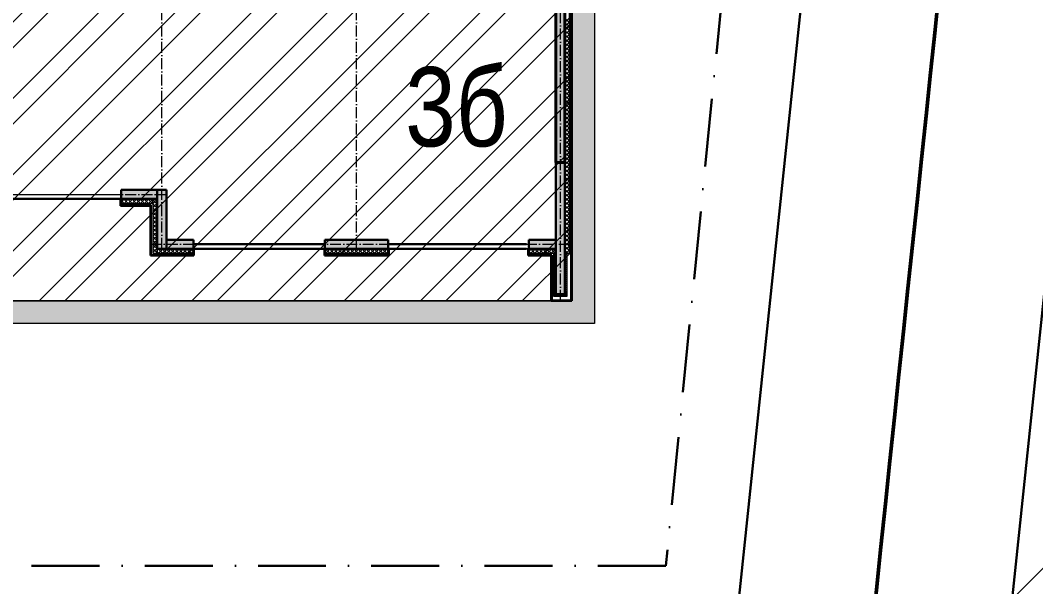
# Model space of a CAD drawing. Header units: millimetres. Extents: x 1353783 to 6492029790, y -7276956 to -512500.
# Drawn here: x 9993528 to 9998011, y -2850243 to -2847743 of the extents above; entities that cross this region are included whole.
import ezdxf

# ---------------------------------------------------------------- set-up
doc = ezdxf.new("R2010")
doc.units = ezdxf.units.MM
for name, pattern in [('( Dashed )', [0.75, 0.5, -0.25]), ('482 Границы районов', [5, 3, -1, 0, -1]), ('ACAD_ISO10W100', [18, 12, -3, 0, -3]), ('осевая', [50.8, 31.75, -6.35, 6.35, -6.35])]:
    doc.linetypes.add(name, pattern=pattern)
doc.layers.get('0').update_dxf_attribs({"lineweight": 5})
doc.layers.get('Defpoints').update_dxf_attribs({"color": 255})
for name, color, linetype, lineweight in [('!A-0', 7, 'Continuous', 0), ('!A-DIAFRAGM типовой', 142, 'Continuous', 0), ('7земля', 7, 'Continuous', 30), ('DIAFRAGM', 46, 'Continuous', 30), ('G-ANNO-SCHD', 231, 'Continuous', 9), ('Hatch', 254, 'Continuous', 5), ('INSULATION', 81, 'Continuous', 5), ('Ар-окна', 5, 'Continuous', 9), ('ГП-Граница учасика ИЖС', 3, 'Continuous', 5), ('ГП-Тратуар', 3, 'Continuous', 5), ('ГР.УЧ', 12, 'ограждение1', 40), ('оси', 231, 'осевая', 9)]:
    doc.layers.add(name, color=color, linetype=linetype, lineweight=lineweight)
doc.layers.add('Заливка', color=7, linetype='Continuous')
doc.styles.add('основной', font='Arial Narrow.ttf', dxfattribs={"height": 1.5})
doc.linetypes.add('ограждение1', pattern='A,6.35,-2.54,[133,ltypeshp.shx,S=2.54,R=0,X=-2.54,Y=0],-2.54,25.4', length=36.83)

# ---------------------------------------------------------------- blocks, each defined once
blk = doc.blocks.new('амвамвам')
at = {"lineweight": 30, "ltscale": 100, "true_color": 0x939598}
h = blk.add_hatch(color=252, dxfattribs=at)
h.dxf.hatch_style = 1
h.paths.add_polyline_path([(9922280, -3635392), (9922280, -3634892), (9917930, -3634892), (9917930, -3635392)], flags=17)
h.paths.add_polyline_path([(9925080, -3635392), (9925080, -3634892), (9936530, -3634892), (9936530, -3649792), (9911030, -3649792), (9910530, -3649792), (9910530, -3632392), (9911030, -3632392), (9911030, -3649292), (9936030, -3649292), (9936030, -3635392)])
at = {"color": 251, "lineweight": 15, "ltscale": 100, "true_color": 0x636466}
blk.add_lwpolyline([(9925080, -3635392), (9925080, -3634892), (9936530, -3634892), (9936530, -3649792), (9911030, -3649792), (9910530, -3649792), (9910530, -3632392), (9911030, -3632392), (9911030, -3649292), (9936030, -3649292), (9936030, -3635392)], close=True, dxfattribs=at)
blk = doc.blocks.new('ТИП-3')
at = {"layer": '!A-DIAFRAGM типовой', "lineweight": 0, "ltscale": 100, "true_color": 0x000000}
h = blk.add_hatch(color=18, dxfattribs=at)
h.dxf.hatch_style = 1
h.paths.add_polyline_path([(10387614, -2871481), (10387814, -2871481), (10387814, -2868581), (10387614, -2868581)])
h = blk.add_hatch(color=18, dxfattribs=at)
h.dxf.hatch_style = 1
h.paths.add_polyline_path([(10378814, -2870881), (10379014, -2870881), (10379014, -2869581), (10378814, -2869581)])
h = blk.add_hatch(color=18, dxfattribs=at)
h.dxf.hatch_style = 1
h.paths.add_polyline_path([(10379014, -2869581), (10379014, -2869781), (10379614, -2869781), (10379614, -2869581)])
h = blk.add_hatch(color=18, dxfattribs=at)
h.dxf.hatch_style = 1
h.paths.add_polyline_path([(10382514, -2869581), (10382514, -2869781), (10383914, -2869781), (10383914, -2869581)])
h = blk.add_hatch(color=18, dxfattribs=at)
h.dxf.hatch_style = 1
h.paths.add_polyline_path([(10387014, -2869581), (10387014, -2869781), (10387614, -2869781), (10387614, -2869581)])
h = blk.add_hatch(color=18, dxfattribs=at)
h.dxf.hatch_style = 1
h.paths.add_polyline_path([(10378014, -2870681), (10378014, -2870881), (10378814, -2870881), (10378814, -2870681)])
at = {"layer": 'Hatch', "lineweight": 40, "ltscale": 0.5, "true_color": 0x000000}
blk.add_hatch(color=18, dxfattribs=at).paths.add_polyline_path([(10387814, -2874781), (10387614, -2874781), (10387614, -2871481), (10387814, -2871481)])
at = {"layer": '7земля', "color": 18, "linetype": '( Dashed )', "lineweight": 20, "ltscale": 700, "true_color": 0x000000}
blk.add_line((10363414, -2868431), (10387514, -2868431), dxfattribs=at)
at = {"layer": '7земля', "color": 18, "lineweight": 30, "ltscale": 100, "true_color": 0x000000}
for p, q in [((10387514, -2869431), (10387514, -2868431)), ((10387514, -2868431), (10387964, -2868431)), ((10387524, -2869441), (10387524, -2868441)), ((10387524, -2868441), (10387954, -2868441)), ((10387954, -2868441), (10387954, -2882321)), ((10387964, -2868431), (10387964, -2882331)), ((10378664, -2870531), (10378664, -2869431)), ((10378664, -2869431), (10379624, -2869431)), ((10378674, -2870541), (10378674, -2869441)), ((10378674, -2869441), (10379614, -2869441)), ((10379614, -2869441), (10379614, -2869581)), ((10379624, -2869431), (10379624, -2869581)), ((10383924, -2869431), (10382504, -2869431)), ((10382504, -2869431), (10382504, -2869581)), ((10383914, -2869441), (10382514, -2869441)), ((10382514, -2869441), (10382514, -2869581)), ((10383914, -2869581), (10383914, -2869441)), ((10383924, -2869581), (10383924, -2869431)), ((10387004, -2869581), (10387004, -2869431)), ((10387004, -2869431), (10387514, -2869431)), ((10387014, -2869581), (10387014, -2869441)), ((10387014, -2869441), (10387524, -2869441)), ((10379614, -2869581), (10379664, -2869581)), ((10379664, -2869681), (10379614, -2869681)), ((10382464, -2869581), (10379664, -2869581)), ((10379664, -2869681), (10382464, -2869681)), ((10382514, -2869581), (10382464, -2869581)), ((10382464, -2869681), (10382514, -2869681)), ((10383914, -2869581), (10383964, -2869581)), ((10383964, -2869681), (10383914, -2869681)), ((10386964, -2869581), (10383964, -2869581)), ((10383964, -2869681), (10386964, -2869681)), ((10378004, -2870681), (10378004, -2870531)), ((10378004, -2870531), (10378664, -2870531)), ((10378014, -2870681), (10378014, -2870541)), ((10378014, -2870541), (10378674, -2870541)), ((10377964, -2870681), (10375164, -2870681)), ((10378014, -2870681), (10377964, -2870681))]:
    blk.add_line(p, q, dxfattribs=at)
at = {"layer": 'DIAFRAGM', "color": 18, "ltscale": 0.5, "true_color": 0x000000}
for p, q in [((10387814, -2868581), (10387614, -2868581)), ((10387614, -2868581), (10387614, -2871481)), ((10387814, -2871481), (10387814, -2868581)), ((10379014, -2869581), (10378814, -2869581)), ((10378814, -2869581), (10378814, -2870881)), ((10379014, -2870881), (10379014, -2869581)), ((10379014, -2869581), (10379014, -2869781)), ((10379614, -2869581), (10379014, -2869581)), ((10379614, -2869781), (10379614, -2869581)), ((10382514, -2869581), (10382514, -2869781)), ((10383914, -2869581), (10382514, -2869581)), ((10383914, -2869781), (10383914, -2869581)), ((10387014, -2869581), (10387014, -2869781)), ((10387614, -2869581), (10387014, -2869581)), ((10387614, -2869781), (10387614, -2869581)), ((10379014, -2869781), (10379614, -2869781)), ((10382514, -2869781), (10383914, -2869781)), ((10383314, -2869781), (10383114, -2869781)), ((10387014, -2869781), (10387614, -2869781)), ((10378014, -2870681), (10378014, -2870881)), ((10378814, -2870681), (10378014, -2870681)), ((10378814, -2870881), (10378814, -2870681)), ((10378014, -2870881), (10378814, -2870881)), ((10378814, -2870881), (10379014, -2870881)), ((10387614, -2871481), (10387814, -2871481))]:
    blk.add_line(p, q, dxfattribs=at)
at = {"layer": 'Hatch', "color": 18, "lineweight": 40, "ltscale": 0.5, "true_color": 0x000000}
for p, q in [((10387614, -2874781), (10387614, -2871481)), ((10387614, -2871481), (10387814, -2871481)), ((10387814, -2871481), (10387814, -2874781)), ((10387614, -2873541), (10387614, -2873441))]:
    blk.add_line(p, q, dxfattribs=at)
at = {"layer": 'INSULATION', "color": 18, "linetype": 'Continuous', "ltscale": 0.5, "true_color": 0x000000}
for p, q in [((10387564, -2868563), (10387596, -2868531)), ((10387564, -2868544), (10387601, -2868581)), ((10387601, -2868581), (10387564, -2868618)), ((10387582, -2868581), (10387614, -2868613)), ((10387591, -2868581), (10387641, -2868531)), ((10387596, -2868531), (10387646, -2868581)), ((10387636, -2868581), (10387686, -2868531)), ((10387641, -2868531), (10387691, -2868581)), ((10387681, -2868581), (10387731, -2868531)), ((10387686, -2868531), (10387736, -2868581)), ((10387726, -2868581), (10387776, -2868531)), ((10387731, -2868531), (10387781, -2868581)), ((10387771, -2868581), (10387821, -2868531)), ((10387776, -2868531), (10387826, -2868581)), ((10387851, -2868581), (10387814, -2868618)), ((10387816, -2868581), (10387864, -2868532)), ((10387821, -2868531), (10387864, -2868574)), ((10387832, -2868581), (10387864, -2868613)), ((10387861, -2868581), (10387864, -2868577)), ((10387564, -2868608), (10387614, -2868658)), ((10387614, -2868613), (10387564, -2868663)), ((10387564, -2868653), (10387614, -2868703)), ((10387614, -2868658), (10387564, -2868708)), ((10387564, -2868698), (10387614, -2868748)), ((10387614, -2868703), (10387564, -2868753)), ((10387564, -2868742), (10387614, -2868792)), ((10387614, -2868748), (10387564, -2868798)), ((10387564, -2868787), (10387614, -2868837)), ((10387614, -2868792), (10387564, -2868842)), ((10387814, -2868608), (10387864, -2868658)), ((10387864, -2868613), (10387814, -2868663)), ((10387814, -2868653), (10387864, -2868703)), ((10387864, -2868658), (10387814, -2868708)), ((10387814, -2868698), (10387864, -2868748)), ((10387864, -2868703), (10387814, -2868753)), ((10387814, -2868742), (10387864, -2868792)), ((10387864, -2868748), (10387814, -2868798)), ((10387814, -2868787), (10387864, -2868837)), ((10387864, -2868792), (10387814, -2868842)), ((10387564, -2868832), (10387614, -2868882)), ((10387614, -2868837), (10387564, -2868887)), ((10387564, -2868877), (10387614, -2868927)), ((10387614, -2868882), (10387564, -2868932)), ((10387564, -2868922), (10387614, -2868972)), ((10387614, -2868927), (10387564, -2868977)), ((10387564, -2868967), (10387614, -2869017)), ((10387614, -2868972), (10387564, -2869022)), ((10387564, -2869012), (10387614, -2869062)), ((10387614, -2869017), (10387564, -2869067)), ((10387814, -2868832), (10387864, -2868882)), ((10387864, -2868837), (10387814, -2868887)), ((10387814, -2868877), (10387864, -2868927)), ((10387864, -2868882), (10387814, -2868932)), ((10387814, -2868922), (10387864, -2868972)), ((10387864, -2868927), (10387814, -2868977)), ((10387814, -2868967), (10387864, -2869017)), ((10387864, -2868972), (10387814, -2869022)), ((10387814, -2869012), (10387864, -2869062)), ((10387864, -2869017), (10387814, -2869067)), ((10387564, -2869057), (10387614, -2869107)), ((10387614, -2869062), (10387564, -2869112)), ((10387564, -2869102), (10387614, -2869152)), ((10387614, -2869107), (10387564, -2869157)), ((10387564, -2869147), (10387614, -2869197)), ((10387614, -2869152), (10387564, -2869202)), ((10387564, -2869191), (10387614, -2869241)), ((10387614, -2869197), (10387564, -2869247)), ((10387564, -2869236), (10387614, -2869286)), ((10387614, -2869241), (10387564, -2869291)), ((10387814, -2869057), (10387864, -2869107)), ((10387864, -2869062), (10387814, -2869112)), ((10387814, -2869102), (10387864, -2869152)), ((10387864, -2869107), (10387814, -2869157)), ((10387814, -2869147), (10387864, -2869197)), ((10387864, -2869152), (10387814, -2869202)), ((10387814, -2869191), (10387864, -2869241)), ((10387864, -2869197), (10387814, -2869247)), ((10387814, -2869236), (10387864, -2869286)), ((10387864, -2869241), (10387814, -2869291)), ((10378714, -2869497), (10378731, -2869481)), ((10378714, -2869587), (10378814, -2869487)), ((10378814, -2869597), (10378714, -2869497)), ((10378814, -2869508), (10378788, -2869481)), ((10378814, -2869509), (10378842, -2869481)), ((10378832, -2869581), (10378932, -2869481)), ((10378842, -2869481), (10378942, -2869581)), ((10378922, -2869581), (10379022, -2869481)), ((10378932, -2869481), (10379032, -2869581)), ((10379011, -2869581), (10379111, -2869481)), ((10379022, -2869481), (10379122, -2869581)), ((10379101, -2869581), (10379201, -2869481)), ((10379111, -2869481), (10379211, -2869581)), ((10379191, -2869581), (10379291, -2869481)), ((10379201, -2869481), (10379301, -2869581)), ((10379281, -2869581), (10379381, -2869481)), ((10379291, -2869481), (10379391, -2869581)), ((10379371, -2869581), (10379471, -2869481)), ((10379381, -2869481), (10379481, -2869581)), ((10379460, -2869581), (10379560, -2869481)), ((10379471, -2869481), (10379571, -2869581)), ((10379560, -2869481), (10379614, -2869535)), ((10382514, -2869500), (10382534, -2869481)), ((10382524, -2869581), (10382624, -2869481)), ((10382534, -2869481), (10382634, -2869581)), ((10382613, -2869581), (10382713, -2869481)), ((10382624, -2869481), (10382724, -2869581)), ((10382703, -2869581), (10382803, -2869481)), ((10382713, -2869481), (10382813, -2869581)), ((10382793, -2869581), (10382893, -2869481)), ((10382803, -2869481), (10382903, -2869581)), ((10382883, -2869581), (10382983, -2869481)), ((10382893, -2869481), (10382993, -2869581)), ((10382973, -2869581), (10383073, -2869481)), ((10382983, -2869481), (10383083, -2869581)), ((10383062, -2869581), (10383162, -2869481)), ((10383073, -2869481), (10383173, -2869581)), ((10383152, -2869581), (10383252, -2869481)), ((10383162, -2869481), (10383262, -2869581)), ((10383242, -2869581), (10383342, -2869481)), ((10383252, -2869481), (10383352, -2869581)), ((10383332, -2869581), (10383432, -2869481)), ((10383342, -2869481), (10383442, -2869581)), ((10383422, -2869581), (10383522, -2869481)), ((10383432, -2869481), (10383532, -2869581)), ((10383511, -2869581), (10383611, -2869481)), ((10383522, -2869481), (10383622, -2869581)), ((10383601, -2869581), (10383701, -2869481)), ((10383611, -2869481), (10383711, -2869581)), ((10383691, -2869581), (10383791, -2869481)), ((10383701, -2869481), (10383801, -2869581)), ((10383781, -2869581), (10383881, -2869481)), ((10383791, -2869481), (10383891, -2869581)), ((10383881, -2869481), (10383914, -2869514)), ((10387014, -2869529), (10387062, -2869481)), ((10387052, -2869581), (10387152, -2869481)), ((10387062, -2869481), (10387162, -2869581)), ((10387142, -2869581), (10387242, -2869481)), ((10387152, -2869481), (10387252, -2869581)), ((10387232, -2869581), (10387332, -2869481)), ((10387242, -2869481), (10387342, -2869581)), ((10387322, -2869581), (10387422, -2869481)), ((10387332, -2869481), (10387432, -2869581)), ((10387411, -2869581), (10387511, -2869481)), ((10387422, -2869481), (10387522, -2869581)), ((10387501, -2869581), (10387601, -2869481)), ((10387511, -2869481), (10387611, -2869581)), ((10387564, -2869281), (10387614, -2869331)), ((10387614, -2869286), (10387564, -2869336)), ((10387564, -2869326), (10387614, -2869376)), ((10387614, -2869331), (10387564, -2869381)), ((10387564, -2869371), (10387614, -2869421)), ((10387614, -2869376), (10387564, -2869426)), ((10387564, -2869416), (10387614, -2869466)), ((10387614, -2869421), (10387564, -2869471)), ((10387564, -2869461), (10387584, -2869481)), ((10387614, -2869466), (10387599, -2869481)), ((10387601, -2869481), (10387614, -2869494)), ((10387814, -2869281), (10387864, -2869331)), ((10387864, -2869286), (10387814, -2869336)), ((10387814, -2869326), (10387864, -2869376)), ((10387864, -2869331), (10387814, -2869381)), ((10387814, -2869371), (10387864, -2869421)), ((10387864, -2869376), (10387814, -2869426)), ((10387814, -2869416), (10387864, -2869466)), ((10387864, -2869421), (10387814, -2869471)), ((10387814, -2869461), (10387834, -2869481)), ((10387814, -2869548), (10387882, -2869481)), ((10387914, -2869559), (10387837, -2869481)), ((10387864, -2869466), (10387849, -2869481)), ((10378714, -2869677), (10378814, -2869577)), ((10378814, -2869687), (10378714, -2869587)), ((10378714, -2869767), (10378814, -2869667)), ((10378814, -2869777), (10378714, -2869677)), ((10378814, -2869543), (10378852, -2869581)), ((10379550, -2869581), (10379614, -2869517)), ((10382514, -2869551), (10382544, -2869581)), ((10383871, -2869581), (10383914, -2869537)), ((10387014, -2869523), (10387073, -2869581)), ((10387591, -2869581), (10387614, -2869558)), ((10387814, -2869638), (10387914, -2869538)), ((10387914, -2869648), (10387814, -2869548)), ((10387814, -2869728), (10387914, -2869628)), ((10387914, -2869738), (10387814, -2869638)), ((10387814, -2869818), (10387914, -2869718)), ((10378714, -2869857), (10378814, -2869757)), ((10378814, -2869867), (10378714, -2869767)), ((10378714, -2869946), (10378814, -2869846)), ((10378814, -2869957), (10378714, -2869857)), ((10378714, -2870036), (10378814, -2869936)), ((10378814, -2870046), (10378714, -2869946)), ((10387914, -2869828), (10387814, -2869728)), ((10387814, -2869908), (10387914, -2869808)), ((10387914, -2869918), (10387814, -2869818)), ((10387814, -2869997), (10387914, -2869897)), ((10387914, -2870008), (10387814, -2869908)), ((10378714, -2870126), (10378814, -2870026)), ((10378814, -2870136), (10378714, -2870036)), ((10378714, -2870216), (10378814, -2870116)), ((10378814, -2870226), (10378714, -2870126)), ((10387814, -2870087), (10387914, -2869987)), ((10387914, -2870097), (10387814, -2869997)), ((10387814, -2870177), (10387914, -2870077)), ((10387914, -2870187), (10387814, -2870087)), ((10387814, -2870267), (10387914, -2870167)), ((10378714, -2870306), (10378814, -2870206)), ((10378814, -2870316), (10378714, -2870216)), ((10378714, -2870395), (10378814, -2870295)), ((10378814, -2870406), (10378714, -2870306)), ((10378714, -2870485), (10378814, -2870385)), ((10387914, -2870277), (10387814, -2870177)), ((10387814, -2870357), (10387914, -2870257)), ((10387914, -2870367), (10387814, -2870267)), ((10387814, -2870446), (10387914, -2870346)), ((10387914, -2870457), (10387814, -2870357)), ((10378014, -2870647), (10378081, -2870581)), ((10378014, -2870604), (10378091, -2870681)), ((10378071, -2870681), (10378171, -2870581)), ((10378081, -2870581), (10378181, -2870681)), ((10378160, -2870681), (10378260, -2870581)), ((10378171, -2870581), (10378271, -2870681)), ((10378250, -2870681), (10378350, -2870581)), ((10378260, -2870581), (10378360, -2870681)), ((10378340, -2870681), (10378440, -2870581)), ((10378350, -2870581), (10378450, -2870681)), ((10378430, -2870681), (10378530, -2870581)), ((10378440, -2870581), (10378540, -2870681)), ((10378520, -2870681), (10378620, -2870581)), ((10378530, -2870581), (10378630, -2870681)), ((10378609, -2870681), (10378709, -2870581)), ((10378620, -2870581), (10378714, -2870676)), ((10378709, -2870581), (10378714, -2870586)), ((10378814, -2870495), (10378714, -2870395)), ((10378714, -2870575), (10378814, -2870475)), ((10378814, -2870585), (10378714, -2870485)), ((10378714, -2870665), (10378814, -2870565)), ((10378814, -2870675), (10378714, -2870575)), ((10387814, -2870536), (10387914, -2870436)), ((10387914, -2870546), (10387814, -2870446)), ((10387814, -2870626), (10387914, -2870526)), ((10387914, -2870636), (10387814, -2870536)), ((10387814, -2870716), (10387914, -2870616)), ((10378699, -2870681), (10378714, -2870666)), ((10378730, -2870681), (10378714, -2870665)), ((10378788, -2870681), (10378814, -2870655)), ((10387914, -2870726), (10387814, -2870626)), ((10387814, -2870806), (10387914, -2870706)), ((10387914, -2870816), (10387814, -2870716)), ((10387814, -2870895), (10387914, -2870795)), ((10387914, -2870906), (10387814, -2870806)), ((10387814, -2870985), (10387914, -2870885)), ((10387914, -2870995), (10387814, -2870895)), ((10387814, -2871075), (10387914, -2870975)), ((10387914, -2871085), (10387814, -2870985)), ((10387814, -2871165), (10387914, -2871065)), ((10387914, -2871175), (10387814, -2871075)), ((10387814, -2871255), (10387914, -2871155)), ((10387914, -2871265), (10387814, -2871165)), ((10387814, -2871344), (10387914, -2871244)), ((10387914, -2871355), (10387814, -2871255)), ((10387814, -2871434), (10387914, -2871334)), ((10387914, -2871444), (10387814, -2871344)), ((10387814, -2871524), (10387914, -2871424)), ((10387914, -2871534), (10387814, -2871434)), ((10387814, -2871614), (10387914, -2871514)), ((10387914, -2871624), (10387814, -2871524)), ((10387814, -2871704), (10387914, -2871604)), ((10387914, -2871714), (10387814, -2871614)), ((10387814, -2871793), (10387914, -2871693)), ((10387914, -2871804), (10387814, -2871704)), ((10387814, -2871883), (10387914, -2871783)), ((10387914, -2871893), (10387814, -2871793)), ((10387814, -2871973), (10387914, -2871873)), ((10387914, -2871983), (10387814, -2871883)), ((10387814, -2872063), (10387914, -2871963)), ((10387914, -2872073), (10387814, -2871973)), ((10387814, -2872153), (10387914, -2872053)), ((10387914, -2872163), (10387814, -2872063)), ((10387814, -2872242), (10387914, -2872142)), ((10387914, -2872253), (10387814, -2872153)), ((10387814, -2872332), (10387914, -2872232)), ((10387914, -2872342), (10387814, -2872242)), ((10387814, -2872422), (10387914, -2872322)), ((10387914, -2872432), (10387814, -2872332)), ((10387814, -2872512), (10387914, -2872412)), ((10387914, -2872522), (10387814, -2872422)), ((10387814, -2872602), (10387914, -2872502)), ((10387914, -2872612), (10387814, -2872512)), ((10387814, -2872691), (10387914, -2872591)), ((10387914, -2872702), (10387814, -2872602)), ((10387814, -2872781), (10387914, -2872681)), ((10387914, -2872791), (10387814, -2872691)), ((10387814, -2872871), (10387914, -2872771)), ((10387914, -2872881), (10387814, -2872781)), ((10387814, -2872961), (10387914, -2872861)), ((10387914, -2872971), (10387814, -2872871)), ((10387814, -2873051), (10387914, -2872951)), ((10387914, -2873061), (10387814, -2872961)), ((10387814, -2873140), (10387914, -2873040)), ((10387914, -2873151), (10387814, -2873051)), ((10387814, -2873230), (10387914, -2873130)), ((10387914, -2873240), (10387814, -2873140)), ((10387814, -2873320), (10387914, -2873220)), ((10387914, -2873330), (10387814, -2873230)), ((10387814, -2873410), (10387914, -2873310)), ((10387914, -2873420), (10387814, -2873320)), ((10387814, -2873500), (10387914, -2873400)), ((10387914, -2873510), (10387814, -2873410)), ((10387814, -2873589), (10387914, -2873489)), ((10387914, -2873600), (10387814, -2873500)), ((10387814, -2873679), (10387914, -2873579)), ((10387914, -2873689), (10387814, -2873589)), ((10387814, -2873769), (10387914, -2873669)), ((10387914, -2873779), (10387814, -2873679)), ((10387814, -2873859), (10387914, -2873759)), ((10387914, -2873869), (10387814, -2873769)), ((10387814, -2873949), (10387914, -2873849)), ((10387914, -2873959), (10387814, -2873859)), ((10387814, -2874038), (10387914, -2873938)), ((10387914, -2874049), (10387814, -2873949)), ((10387814, -2874128), (10387914, -2874028)), ((10387914, -2874138), (10387814, -2874038)), ((10387814, -2874218), (10387914, -2874118)), ((10387914, -2874228), (10387814, -2874128)), ((10387814, -2874308), (10387914, -2874208)), ((10387914, -2874318), (10387814, -2874218)), ((10387814, -2874398), (10387914, -2874298)), ((10387914, -2874408), (10387814, -2874308)), ((10387814, -2874487), (10387914, -2874387)), ((10387914, -2874498), (10387814, -2874398)), ((10387814, -2874577), (10387914, -2874477)), ((10387914, -2874587), (10387814, -2874487)), ((10387814, -2874667), (10387914, -2874567)), ((10387914, -2874677), (10387814, -2874577))]:
    blk.add_line(p, q, dxfattribs=at)
at = {"layer": 'INSULATION', "color": 18, "ltscale": 0.5, "true_color": 0x000000}
for p, q in [((10387564, -2868581), (10387564, -2868531)), ((10387564, -2868531), (10387864, -2868531)), ((10387564, -2869481), (10387564, -2868581)), ((10387564, -2868581), (10387614, -2868581)), ((10387864, -2868581), (10387564, -2868581)), ((10387614, -2868581), (10387614, -2869481)), ((10387814, -2869481), (10387814, -2868581)), ((10387814, -2868581), (10387864, -2868581)), ((10387864, -2868531), (10387864, -2868581)), ((10387864, -2868581), (10387864, -2869481)), ((10378714, -2869481), (10378814, -2869481)), ((10378714, -2870681), (10378714, -2869481)), ((10378814, -2869581), (10378814, -2869481)), ((10378814, -2869481), (10379614, -2869481)), ((10378814, -2869481), (10378814, -2870681)), ((10379614, -2869481), (10379614, -2869581)), ((10382514, -2869581), (10382514, -2869481)), ((10382514, -2869481), (10383914, -2869481)), ((10383914, -2869481), (10383914, -2869581)), ((10387014, -2869581), (10387014, -2869481)), ((10387014, -2869481), (10387614, -2869481)), ((10387614, -2869481), (10387564, -2869481)), ((10387614, -2869481), (10387614, -2869581)), ((10387814, -2869481), (10387914, -2869481)), ((10387814, -2880781), (10387814, -2869481)), ((10387864, -2869481), (10387814, -2869481)), ((10387914, -2869481), (10387914, -2880781)), ((10379614, -2869581), (10378814, -2869581)), ((10383914, -2869581), (10382514, -2869581)), ((10387614, -2869581), (10387014, -2869581)), ((10378014, -2870681), (10378014, -2870581)), ((10378014, -2870581), (10378714, -2870581)), ((10378714, -2870581), (10378714, -2870681)), ((10378714, -2870681), (10378014, -2870681)), ((10378814, -2870681), (10378714, -2870681))]:
    blk.add_line(p, q, dxfattribs=at)
at = {"layer": 'Ар-окна', "color": 18, "lineweight": 5, "true_color": 0x000000}
for p, q in [((10379614, -2869681), (10379614, -2869581)), ((10382514, -2869681), (10382514, -2869581)), ((10383914, -2869681), (10383914, -2869581)), ((10387014, -2869581), (10386964, -2869581)), ((10386964, -2869681), (10387014, -2869681)), ((10387014, -2869681), (10387014, -2869581)), ((10375164, -2870781), (10377964, -2870781)), ((10377964, -2870781), (10378014, -2870781)), ((10378014, -2870781), (10378014, -2870681))]:
    blk.add_line(p, q, dxfattribs=at)
at = {"layer": 'оси', "color": 251, "linetype": 'ACAD_ISO10W100', "lineweight": 13, "ltscale": 20, "true_color": 0x636466}
for p, q in [((10387714, -2868431), (10387714, -2883281)), ((10378664, -2869681), (10387964, -2869681)), ((10378914, -2869581), (10378914, -2882331)), ((10383214, -2869581), (10383214, -2882331)), ((10362964, -2870781), (10379014, -2870781))]:
    blk.add_line(p, q, dxfattribs=at)

msp = doc.modelspace()

# ---------------------------------------------------------------- hatches: boundary and pattern name
at = {"layer": 'Заливка', "lineweight": 13, "ltscale": 100}
h = msp.add_hatch(dxfattribs=at)
h.set_pattern_fill('ANSI31', color=5, scale=500)
h.set_pattern_definition([(45, (298297.6, 0), (-1122.53202, 1122.53202), [])])
edge = h.paths.add_edge_path()
edge.add_line((9993521.7, -2792997.2), (9997384.3, -2799850.2))
edge.add_arc((9991112, -2803385.5), 7200, 1.90921, 29.40719, ccw=False)
edge.add_line((9998308, -2803145.6), (9998562.4, -2810751.7))
edge.add_line((9998562.4, -2810751.7), (9998562.4, -2843655.4))
edge.add_arc((9991344.8, -2843654.6), 7217.6, 354.3683, 359.99312, ccw=False)
edge.add_line((9998527.5, -2844362.8), (9997354.7, -2855583.7))
edge.add_arc((9998546.4, -2855726.4), 1200.2, 173.1727, 265.2807)
edge.add_line((9998447.7, -2856922.5), (10009648, -2857846.4))
edge.add_arc((10009745.7, -2856650.3), 1200.1, 265.3316, 378.4962)
edge.add_line((10010883.8, -2856269.6), (10004063.5, -2835875.3))
edge.add_arc((10009188.6, -2833879.5), 5500, 181.1082, 201.2773, ccw=False)
edge.add_line((10003689.7, -2833985.8), (10002920.7, -2794236.1))
edge.add_arc((10001720.9, -2794259.3), 1200, 1.1082, 75.4144)
edge.add_line((10002023.1, -2793097.9), (10001343, -2792921))
edge.add_line((10001343, -2792921), (9994867.6, -2791246.2))
edge.add_arc((9994567.1, -2792408), 1200, 75.4992, 209.4072)
at = {"layer": 'Заливка', "lineweight": 5, "ltscale": 100, "true_color": 0xc7ffc7}
h = msp.add_hatch(dxfattribs=at)
h.set_pattern_fill('ANSI32', color=254, scale=25)
h.set_pattern_definition([(45, (298297.6, 0), (-168.379802, 168.379802), []), (45, (298409.85, 0), (-168.379802, 168.379802), [])])
h.paths.add_polyline_path([(9990962.4, -2846201.6), (9995962.4, -2846201.6), (9995962.4, -2848981.7), (9990962.4, -2848981.6)])

# ---------------------------------------------------------------- linework, layer by layer
at = {"layer": '!A-0', "color": 219, "lineweight": 30, "ltscale": 100, "true_color": 0x642165}
msp.add_lwpolyline([(9993521.7, -2792997.2), (9997384.3, -2799850.2, -0.120562), (9998308, -2803145.6), (9998562.4, -2810751.7), (9998562.4, -2843655.4, -0.024548), (9998527.5, -2844362.8), (9997354.7, -2855583.7, 0.425031), (9998447.7, -2856922.5), (10009648, -2857846.4, 0.538245), (10010883.8, -2856269.6), (10004063.5, -2835875.3, -0.088232), (10003689.7, -2833985.8), (10002920.7, -2794236.1, 0.336081), (10002023.1, -2793097.9), (10001343, -2792921), (9994867.6, -2791246.2, 0.661308)], format="xyb", close=True, dxfattribs=at)
at = {"layer": 'Defpoints', "lineweight": 0, "ltscale": 100}
msp.add_lwpolyline([(9990886.7, -2789701.4), (9992999, -2793291.8), (9996861.6, -2800144.8, -0.120562), (9997708.3, -2803165.6), (9997962.4, -2810761.7), (9997962.4, -2843655.4, -0.024483), (9997930.6, -2844302.3), (9996758.4, -2855517.3), (9996556.6, -2857457.5, 0.20289)], format="xyb", dxfattribs=at)
at = {"layer": 'ГП-Граница учасика ИЖС', "color": 251, "lineweight": 30, "ltscale": 100}
msp.add_lwpolyline([(9992342.4, -2846201.7), (9992342.4, -2845601.7, -0.414214), (9992642.4, -2845301.7), (9996112.9, -2845301.7, -0.445055), (9997107.5, -2846405.6), (9996681.3, -2850482.8, -0.38403), (9996383, -2850751.7), (9995237.4, -2850751.7)], format="xyb", dxfattribs=at)
at = {"layer": 'ГП-Граница учасика ИЖС', "color": 94, "linetype": '482 Границы районов', "lineweight": 30, "ltscale": 100}
msp.add_lwpolyline([(9993772.4, -2845601.7), (9996827.1, -2845601.7), (9996377.6, -2850151.7), (9990362.4, -2850151.7), (9990362.4, -2845601.7), (9990962.4, -2845601.7)], dxfattribs=at)
at = {"layer": 'ГР.УЧ', "lineweight": 50, "ltscale": 50}
msp.add_lwpolyline([(9996494.1, -2858056.4, -0.000073), (9997765.4, -2845883.1, -0.003019), (9997962.4, -2843896.8), (9997934.6, -2810081.4), (9997659.8, -2802556.7, 0.09197), (9997084.6, -2800684.7, 0.018978), (9996794, -2800133.6, -0.010053), (9995789.7, -2798243.1), (9989974.7, -2788087)], format="xyb", dxfattribs=at)
at = {"layer": 'Заливка', "color": 254, "lineweight": 5, "ltscale": 100, "true_color": 0xc7ffc7}
msp.add_lwpolyline([(9990962.4, -2846201.6), (9995962.4, -2846201.6), (9995962.4, -2848981.7), (9990962.4, -2848981.7)], close=True, dxfattribs=at)

# ---------------------------------------------------------------- block references
at = {"color": 1, "lineweight": 30, "xscale": 0.1999999999999998, "yscale": 0.1999999999999998, "zscale": 0.1999999999999998, "rotation": 359.9999889757423}
msp.add_blockref('амвамвам', (8008756.4, -2119122.9), dxfattribs=at)
at = {"layer": 'ГП-Тратуар', "color": 3, "lineweight": 30, "xscale": -0.1999999999999998, "yscale": 0.2, "zscale": 0.2, "rotation": 179.9999889757423}
msp.add_blockref('ТИП-3', (7918369.4, -3422667.4), dxfattribs=at)

# ---------------------------------------------------------------- texts
at = {"layer": 'G-ANNO-SCHD', "color": 0, "insert": (9995227.2, -2847949.8, 231991.4), "char_height": 350, "width": 1716168.186, "attachment_point": 1, "line_spacing_factor": 1.149209, "style": 'основной'}
msp.add_mtext('3б', dxfattribs=at)

doc.saveas('drawing.dxf')
